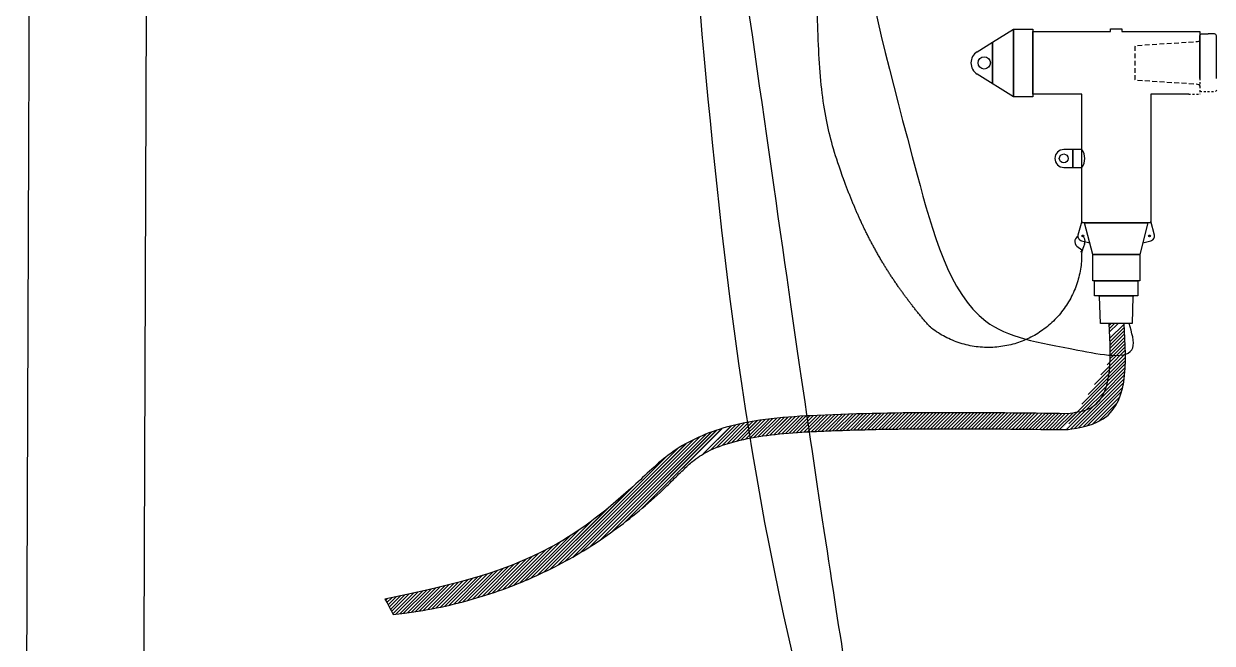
# Model space of a CAD drawing. Header units: feet. Extents: x -208 to 2089, y -974 to 342.
# Drawn here: x 679.6 to 740.3, y 179.7 to 211.4 of the extents above; entities that cross this region are included whole.
import ezdxf

# ---------------------------------------------------------------- set-up
doc = ezdxf.new("R2010")
doc.units = ezdxf.units.FT
doc.header["$MEASUREMENT"] = 0
doc.linetypes.add('HIDDEN', pattern=[0.375, 0.25, -0.125])
for name, color, linetype in [('CABLE', 2, 'Continuous'), ('E-DETL', 7, 'Continuous'), ('E-EQPM-ENCL', 8, 'Continuous'), ('E-EQPM-HRDW', 16, 'Continuous'), ('E-GRND', 3, 'Continuous'), ('G-ANNO-NONPLOT', 181, 'Continuous')]:
    doc.layers.add(name, color=color, linetype=linetype)
pattern_1 = [(45, (-6021041.410799135, -2130892.294714497), (-0.08750446417183527, 0.08750446417183527), [])]

msp = doc.modelspace()

# ---------------------------------------------------------------- hatches: boundary and pattern name
at = {"layer": 'G-ANNO-NONPLOT', "true_color": 0xf8d731}
h = msp.add_hatch(dxfattribs=at)
h.set_pattern_fill('ANSI31', color=40, scale=0.9900000000000001)
h.set_pattern_definition(pattern_1)
edge = h.paths.add_edge_path()
edge.add_arc((734.1572522165761, 198.1935945874525), 3.371146855893491, 285.8633962950907, 300.136237764928)
edge.add_spline(control_points=[(735.8497628493742, 195.2781119718661), (735.9392435167492, 193.4600925193613), (735.8825885326178, 190.826518336728), (732.7930801239372, 190.5902509837856), (732.7930801239372, 190.5902509837856)], knot_values=[83.43145569272993, 83.43145569272993, 83.43145569272993, 83.43145569272993, 87.87574356637529, 89.95647029016055, 89.95647029016055, 89.95647029016055, 89.95647029016055], weights=[1, 1, 1, 1, 1], degree=3, periodic=0)
edge.add_spline(control_points=[(732.7930801239372, 190.5902509837856), (732.3810075408355, 190.5955376270672), (731.9693927772851, 190.6008182693718), (729.4968936181203, 190.631166532587), (727.447018174319, 190.6505108694059), (724.3890194919468, 190.6283714998958), (723.3724885432557, 190.6124808829722), (721.8518168310211, 190.5707350014222), (721.3456133537502, 190.5538356312995), (720.3345615899698, 190.5132220405599), (719.8267626677216, 190.4904177742524), (718.7138370879502, 190.4240399328505), (718.1146740651266, 190.3744925194865), (717.0021744993091, 190.2272270898779), (716.4861970086158, 190.1324793868212), (715.4995214928449, 189.8779522161444), (715.0422416020692, 189.7202827203532), (714.4927489504726, 189.4599619241876), (714.3425519371913, 189.3787461216075), (714.0684246484698, 189.2095442939994), (713.9499670153991, 189.1257342858685), (713.6656590447337, 188.8984910742824), (713.5041640362278, 188.7551898671759), (713.1524440300227, 188.4230193998178), (712.9623518473045, 188.2342874891569), (712.5466016389937, 187.8235477632356), (712.3159979245202, 187.5988841936437), (711.2873274850235, 186.6392631595468), (710.4411714979024, 185.9425208437701), (708.6496157039464, 184.6666234614772), (707.7006604716689, 184.0867344201056), (705.9905520098791, 183.2105640000177), (705.248847816004, 182.8791909827364), (703.319145193188, 182.1347497356569), (702.1098604713143, 181.7767398929668), (700.2666110506789, 181.3888556025436), (699.6472972415895, 181.2844444000607), (698.8286667483435, 181.180855488356), (698.631588836065, 181.1586915156317), (698.4346398281441, 181.139099848408)], knot_values=[0, 0, 0, 0, 1.248940863479177, 1.248940863479177, 7.510492271591446, 7.510492271591446, 10.64126797564758, 10.64126797564758, 12.20665582767566, 12.20665582767566, 13.77204367970373, 13.77204367970373, 15.77184317922644, 15.77184317922644, 17.66237193590699, 17.66237193590699, 19.55290069258755, 19.55290069258755, 20.34553650617276, 20.34553650617276, 21.13817231975798, 21.13817231975798, 21.99962579107284, 21.99962579107284, 22.86179158790927, 22.86179158790927, 23.72395738474571, 23.72395738474571, 26.70471573263455, 26.70471573263455, 29.68547408052339, 29.68547408052339, 31.86214855415614, 31.86214855415614, 35.23481619579239, 35.23481619579239, 36.92115001661051, 36.92115001661051, 37.45383673220445, 37.45383673220445, 37.45383673220445, 37.45383673220445], weights=[1, 1, 1, 1, 1, 1, 1, 1, 1, 1, 1, 1, 1, 1, 1, 1, 1, 1, 1, 1, 1, 1, 1, 1, 1, 1, 1, 1, 1, 1, 1, 1, 1, 1, 1, 1, 1, 1, 1, 1], degree=3, periodic=0)
edge.add_spline(control_points=[(698.4346398281441, 181.139099848408), (698.2968098547817, 181.3995171151569), (698.158979883282, 181.6599343819057), (698.0211499117822, 181.9203516477232)], knot_values=[37.45383673220445, 37.45383673220445, 37.45383673220445, 37.45383673220445, 38.45383673220445, 38.45383673220445, 38.45383673220445, 38.45383673220445], weights=[1, 1, 1, 1], degree=3, periodic=0)
edge.add_spline(control_points=[(698.0211499117822, 181.9203516477232), (700.982629237561, 182.5491033168023), (705.7278815376148, 183.5565678206717), (710.1847349720583, 187.1170141268035), (712.8016497817398, 189.6945056602804), (715.9752463361756, 191.0702835162615), (722.818041434376, 191.5365782160757), (728.6519065516577, 191.4622215614168), (732.914447815022, 191.4078925186282)], knot_values=[38.45383673220445, 38.45383673220445, 38.45383673220445, 38.45383673220445, 47.46530847609966, 52.8931430027568, 55.44213900193881, 58.48591759060378, 63.24841332338417, 76.16766898730667, 76.16766898730667, 76.16766898730667, 76.16766898730667], weights=[1, 1, 1, 1, 1, 1, 1, 1, 1], degree=3, periodic=0)
edge.add_spline(control_points=[(732.914447815022, 191.4078925186282), (733.28100119797, 191.4512525316773), (734.9431179043413, 191.6478661922251), (735.1139508018778, 193.4050102298593), (735.0787375083701, 194.9508340381531)], knot_values=[76.16766898730667, 76.16766898730667, 76.16766898730667, 76.16766898730667, 77.22583108524645, 80.96584840572132, 80.96584840572132, 80.96584840572132, 80.96584840572132], weights=[1, 1, 1, 1, 1], degree=3, periodic=0)
edge = h.paths.add_edge_path()
edge.add_spline(control_points=[(735.0787375074387, 194.9508340381531), (735.0707002886147, 195.3036588993368), (735.0538916968317, 195.6656624241245), (735.03708310598, 196.0276659484466)], knot_values=[80.96584840608911, 80.96584840608911, 80.96584840608911, 80.96584840608911, 81.81948456108434, 81.81948456108434, 81.81948456108434, 81.81948456108434], weights=[1, 1, 1, 1], degree=3, periodic=0)
edge.add_spline(control_points=[(735.03708310598, 196.0276659484466), (735.1124036096544, 196.0276659484466), (735.1877241133288, 196.0276659484466), (735.2630446170033, 196.0276659484466)], knot_values=[81.81948456108434, 81.81948456108434, 81.81948456108434, 81.81948456108434, 82.11226807174496, 82.11226807174496, 82.11226807174496, 82.11226807174496], weights=[1, 1, 1, 1], degree=3, periodic=0)
edge.add_spline(control_points=[(735.2630446170033, 196.0276659484466), (735.3417068038643, 196.0276659484466), (735.420368989794, 196.0276659484466), (735.4990311775864, 196.0276659484466)], knot_values=[82.11226807174496, 82.11226807174496, 82.11226807174496, 82.11226807174496, 82.4180412693049, 82.4180412693049, 82.4180412693049, 82.4180412693049], weights=[1, 1, 1, 1], degree=3, periodic=0)
edge.add_spline(control_points=[(735.4990311775864, 196.0276659484466), (735.5383622719482, 196.0276659484466), (735.5776933653788, 196.0276659484466), (735.617024457878, 196.0276659484466)], knot_values=[82.4180412693049, 82.4180412693049, 82.4180412693049, 82.4180412693049, 82.57092786788061, 82.57092786788061, 82.57092786788061, 82.57092786788061], weights=[1, 1, 1, 1], degree=3, periodic=0)
edge.add_spline(control_points=[(735.617024457878, 196.0276659484466), (735.6488102384419, 196.0276659484466), (735.6805960180745, 196.0276659484466), (735.7123817995698, 196.0276659484466)], knot_values=[82.57092786788061, 82.57092786788061, 82.57092786788061, 82.57092786788061, 82.69448456108434, 82.69448456108434, 82.69448456108434, 82.69448456108434], weights=[1, 1, 1, 1], degree=3, periodic=0)
edge.add_spline(control_points=[(735.7123817995698, 196.0276659484466), (735.7284603406251, 196.0276659484466), (735.7445388807491, 196.0276659484466), (735.7606174218045, 196.0276659484466)], knot_values=[82.69448456108434, 82.69448456108434, 82.69448456108434, 82.69448456108434, 82.75698456108434, 82.75698456108434, 82.75698456108434, 82.75698456108434], weights=[1, 1, 1, 1], degree=3, periodic=0)
edge.add_spline(control_points=[(735.7606174218045, 196.0276659484466), (735.7686566914008, 196.0276659484466), (735.7766959628598, 196.0276659484466), (735.7847352324561, 196.0276659484466)], knot_values=[82.75698456108434, 82.75698456108434, 82.75698456108434, 82.75698456108434, 82.78823456108434, 82.78823456108434, 82.78823456108434, 82.78823456108434], weights=[1, 1, 1, 1], degree=3, periodic=0)
edge.add_spline(control_points=[(735.7847352324561, 196.0276659484466), (735.7887548691169, 196.0276659484466), (735.7927745039151, 196.0276659484466), (735.7967941387133, 196.0276659484466)], knot_values=[82.78823456108434, 82.78823456108434, 82.78823456108434, 82.78823456108434, 82.80385956108434, 82.80385956108434, 82.80385956108434, 82.80385956108434], weights=[1, 1, 1, 1], degree=3, periodic=0)
edge.add_spline(control_points=[(735.8088515716181, 196.0276659484466), (735.8088520624251, 196.0276659484466), (735.8088525532321, 196.0276659484466), (735.8088530440391, 196.0276659484466), (735.8226918669925, 195.7792483795879), (735.8374415085227, 195.5284502608215), (735.8497628493742, 195.2781119718661)], knot_values=[82.8194826537357, 82.8194826537357, 82.8194826537357, 82.8194826537357, 82.81948456108434, 82.81948456108434, 82.81948456108434, 83.43145569272993, 83.43145569272993, 83.43145569272993, 83.43145569272993], weights=[1, 1, 1, 1, 1, 1, 1], degree=3, periodic=0)
edge.add_spline(control_points=[(735.8497628493742, 195.2781119718661), (735.9392435167492, 193.4600925193613), (735.8825885326178, 190.826518336728), (732.7930801239372, 190.5902509837856), (732.7930801239372, 190.5902509837856)], knot_values=[83.43145569272993, 83.43145569272993, 83.43145569272993, 83.43145569272993, 87.87574356637529, 89.95647029016055, 89.95647029016055, 89.95647029016055, 89.95647029016055], weights=[1, 1, 1, 1, 1], degree=3, periodic=0)
edge.add_arc((734.1572522165761, 198.1935945874525), 3.371146855971749, 285.8633962778754, 300.13623776492796, ccw=False)
h = msp.add_hatch(dxfattribs=at)
h.set_pattern_fill('ANSI31', color=40, scale=0.9900000000000001)
h.set_pattern_definition(pattern_1)
edge = h.paths.add_edge_path()
edge.add_spline(control_points=[(735.8497628493742, 195.2781119718661), (735.9392435167492, 193.4600925193613), (735.8825885326178, 190.826518336728), (732.7930801239372, 190.5902509837856), (732.7930801239372, 190.5902509837856)], knot_values=[83.43145569272993, 83.43145569272993, 83.43145569272993, 83.43145569272993, 87.87574356637529, 89.95647029016055, 89.95647029016055, 89.95647029016055, 89.95647029016055], weights=[1, 1, 1, 1, 1], degree=3, periodic=0)
edge.add_spline(control_points=[(732.7930801239372, 190.5902509837856), (732.3810075408355, 190.5955376270672), (731.9693927772851, 190.6008182693718), (729.4968936181203, 190.631166532587), (727.447018174319, 190.6505108694059), (724.3890194919468, 190.6283714998958), (723.3724885432557, 190.6124808829722), (721.8518168310211, 190.5707350014222), (721.3456133537502, 190.5538356312995), (720.3345615899698, 190.5132220405599), (719.8267626677216, 190.4904177742524), (718.7138370879502, 190.4240399328505), (718.1146740651266, 190.3744925194865), (717.0021744993091, 190.2272270898779), (716.4861970086158, 190.1324793868212), (715.4995214928449, 189.8779522161444), (715.0422416020692, 189.7202827203532), (714.4927489504726, 189.4599619241876), (714.3425519371913, 189.3787461216075), (714.0684246484698, 189.2095442939994), (713.9499670153991, 189.1257342858685), (713.6656590447337, 188.8984910742824), (713.5041640362278, 188.7551898671759), (713.1524440300227, 188.4230193998178), (712.9623518473045, 188.2342874891569), (712.5466016389937, 187.8235477632356), (712.3159979245202, 187.5988841936437), (711.2873274850235, 186.6392631595468), (710.4411714979024, 185.9425208437701), (708.6496157039464, 184.6666234614772), (707.7006604716689, 184.0867344201056), (705.9905520098791, 183.2105640000177), (705.248847816004, 182.8791909827364), (703.319145193188, 182.1347497356569), (702.1098604713143, 181.7767398929668), (700.2666110506789, 181.3888556025436), (699.6472972415895, 181.2844444000607), (698.8286667483435, 181.180855488356), (698.631588836065, 181.1586915156317), (698.4346398281441, 181.139099848408)], knot_values=[0, 0, 0, 0, 1.248940863479177, 1.248940863479177, 7.510492271591446, 7.510492271591446, 10.64126797564758, 10.64126797564758, 12.20665582767566, 12.20665582767566, 13.77204367970373, 13.77204367970373, 15.77184317922644, 15.77184317922644, 17.66237193590699, 17.66237193590699, 19.55290069258755, 19.55290069258755, 20.34553650617276, 20.34553650617276, 21.13817231975798, 21.13817231975798, 21.99962579107284, 21.99962579107284, 22.86179158790927, 22.86179158790927, 23.72395738474571, 23.72395738474571, 26.70471573263455, 26.70471573263455, 29.68547408052339, 29.68547408052339, 31.86214855415614, 31.86214855415614, 35.23481619579239, 35.23481619579239, 36.92115001661051, 36.92115001661051, 37.45383673220445, 37.45383673220445, 37.45383673220445, 37.45383673220445], weights=[1, 1, 1, 1, 1, 1, 1, 1, 1, 1, 1, 1, 1, 1, 1, 1, 1, 1, 1, 1, 1, 1, 1, 1, 1, 1, 1, 1, 1, 1, 1, 1, 1, 1, 1, 1, 1, 1, 1, 1], degree=3, periodic=0)
edge.add_spline(control_points=[(698.4346398281441, 181.139099848408), (698.2968098547817, 181.3995171151569), (698.158979883282, 181.6599343819057), (698.0211499117822, 181.9203516477232)], knot_values=[37.45383673220445, 37.45383673220445, 37.45383673220445, 37.45383673220445, 38.45383673220445, 38.45383673220445, 38.45383673220445, 38.45383673220445], weights=[1, 1, 1, 1], degree=3, periodic=0)
edge.add_spline(control_points=[(698.0211499117822, 181.9203516477232), (700.982629237561, 182.5491033168023), (705.7278815376148, 183.5565678206717), (710.1847349720583, 187.1170141268035), (712.7901070721955, 189.7060445770135), (715.9752463361756, 191.0702835162615), (722.818041434376, 191.5365782160757), (728.6519065516577, 191.4622215614168), (732.914447815022, 191.4078925186282)], knot_values=[38.45383673220445, 38.45383673220445, 38.45383673220445, 38.45383673220445, 47.46530847609966, 52.8931430027568, 55.44213900193881, 58.48591759060378, 63.24841332338417, 76.16766898730667, 76.16766898730667, 76.16766898730667, 76.16766898730667], weights=[1, 1, 1, 1, 1, 1, 1, 1, 1], degree=3, periodic=0)
edge.add_spline(control_points=[(732.914447815022, 191.4078925186282), (733.28100119797, 191.4512525316773), (734.9431179043413, 191.6478661922251), (735.1139508018778, 193.4050102298593), (735.0787375074387, 194.9508340381531)], knot_values=[76.16766898730667, 76.16766898730667, 76.16766898730667, 76.16766898730667, 77.22583108524645, 80.96584840608911, 80.96584840608911, 80.96584840608911, 80.96584840608911], weights=[1, 1, 1, 1, 1], degree=3, periodic=0)
edge.add_arc((734.1572522165761, 198.1935945874525), 3.371146855908663, 285.8633962778754, 300.136237764928)

# ---------------------------------------------------------------- linework, layer by layer
at = {"layer": 'CABLE', "flags": 128}
msp.add_lwpolyline([(733.4649976239116, 199.9213535375407), (733.7007573394612, 199.7592079112751), (733.6455130268396, 199.7703573177082), (733.6729644218967, 199.7420537289677), (733.6393631509081, 199.7490197102984), (733.6668266177685, 199.7207580077907), (733.6332132740454, 199.7276821028886), (733.660676741837, 199.6994204003809), (733.6270633971826, 199.7063444954788), (733.6545268649743, 199.6780827929711), (733.5838738846169, 199.6928121088517)], dxfattribs=at)
msp.add_lwpolyline([(733.4649976239116, 199.9213535375407), (733.7007573394612, 199.7592079112751), (733.6455130268396, 199.7703573177082), (733.6729644218967, 199.7420537289677), (733.6393631509081, 199.7490197102984), (733.6668266177685, 199.7207580077907), (733.6332132740454, 199.7276821028886), (733.660676741837, 199.6994204003809), (733.6270633971826, 199.7063444954788), (733.6545268649743, 199.6780827929711), (733.5838738846169, 199.6928121088517)], dxfattribs=at)
at = {"layer": 'CABLE'}
for centre, radius, start, end in [((733.6062667154283, 200.2040071808246), 0.3159905665009947, 120.3840937059685, 243.444311530446), ((733.6062667154283, 200.2040071808246), 0.3159905665009947, 120.3840937059685, 243.444311530446), ((733.4650762592019, 200.2244753268992), 0.3521175017524268, 339.1882974764593, 55.46745718433921)]:
    msp.add_arc(centre, radius, start, end, dxfattribs=at)
for points in [[(733.7942191957072, 167.934463551685), (733.7430778405205, 167.7987451930044), (733.6919364853338, 167.6630268324611), (733.6407951301471, 167.5273084737805), (733.6912854573264, 165.6178608671275), (732.7072331047193, 163.9807352120501), (730.9973058959977, 163.1294489060042), (729.287378687276, 162.2781625999583), (727.3879296890036, 162.4797387164531), (725.8947592860595, 163.6709488541333), (723.539043180509, 166.3550572474001), (722.4241862221197, 170.3184246778933), (711.7957588619129, 246.6602749633116), (709.9141139125959, 246.6443556439576), (709.9141139125959, 246.6443556439576), (709.9141139125959, 246.6443556439576), (709.9141139125959, 246.6443556439576)], [(733.7942191957072, 200.099368722595), (733.7430778405205, 199.9636503629831), (733.6919364853338, 199.8279320043025), (733.6407951301471, 199.6922136437593), (733.6912854573264, 197.7827660371063), (732.7072331047193, 196.1456403829602), (730.9973058959977, 195.2943540769143), (729.287378687276, 194.4430677708683), (727.3879296890036, 194.6446438882945), (725.8947592860595, 195.8358540250433), (723.539043180509, 198.5199624183101), (721.7670504523949, 202.1879839212147), (720.3744737318293, 206.7578203337712), (720.1036173848943, 211.2245089304147), (720.1036173848943, 215.9619051436407), (720.0243220514194, 247.5668460041729), (716.4649160763756, 246.6974203572122)]]:
    msp.add_rational_spline(points, [1, 1, 1, 1, 0.8954432943061843, 0.8954432943061843, 1, 0.8954432943061843, 0.8954432943061843, 1, 1, 1, 1, 1, 1, 1, 1], degree=3, knots=[0, 0, 0, 0, 1, 1, 1, 2.135306856282624, 2.135306856282624, 2.135306856282624, 3.270613712565249, 3.270613712565249, 3.270613712565249, 12.08576887015512, 16.28711443644615, 19.32462900149759, 22.41150447855201, 24.88665349782872, 24.88665349782872, 24.88665349782872, 24.88665349782872], dxfattribs=at)
msp.add_open_spline([(732.7930801248685, 190.5902509842513), (732.3810075408355, 190.5955376275328), (731.9693927763537, 190.6008182693718), (729.4968936181203, 190.6311665330527), (727.447018174319, 190.6505108694059), (724.3890194928781, 190.6283714998958), (723.3724885432557, 190.6124808829722), (721.8518168310211, 190.5707350014222), (721.3456133528189, 190.5538356308339), (720.3345615899698, 190.5132220410255), (719.8267626686529, 190.4904177742524), (718.7138370870189, 190.4240399323849), (718.1146740651266, 190.3744925190208), (717.0021745002405, 190.2272270903436), (716.4861970095471, 190.1324793868212), (715.4995214937762, 189.8779522166101), (715.0422416030005, 189.7202827208189), (714.4927489495412, 189.4599619241876), (714.3425519371913, 189.3787461216075), (714.0684246494011, 189.2095442939994), (713.9499670153991, 189.1257342858685), (713.6656590438024, 188.8984910738168), (713.5041640362278, 188.7551898671759), (713.152444030954, 188.4230194002835), (712.9623518473045, 188.2342874896226), (712.5466016380624, 187.8235477632356), (712.3159979245202, 187.5988841936437), (711.2873274850235, 186.6392631590811), (710.441171496971, 185.9425208442358), (708.6496157048778, 184.6666234614772), (707.7006604707376, 184.0867344201056), (705.9905520098791, 183.2105640000177), (705.248847816004, 182.8791909827364), (703.319145193188, 182.1347497351912), (702.1098604722456, 181.7767398929668), (700.2666110506789, 181.3888556030092), (699.6472972406582, 181.284444399595), (698.8286667483435, 181.1808554888216), (698.6315888351337, 181.1586915156317), (698.4346398281441, 181.1390998479424), (698.296809855713, 181.3995171156225), (698.158979883282, 181.6599343814401), (698.0211499108509, 181.9203516472576), (700.982629237561, 182.5491033163366), (705.7278815376148, 183.5565678202061), (710.1847349720583, 187.1170141272692), (712.7901070712642, 189.7060445774791), (715.9752463361756, 191.0702835157958), (722.818041434376, 191.5365782160757), (728.6519065516577, 191.4622215614168), (732.9144478140906, 191.4078925181625), (733.2810011989013, 191.4512525316773), (735.2388223352418, 191.682845402926), (735.1275348065928, 194.0796243403552), (735.03708310598, 196.0276659489123), (735.2943397498266, 196.0276659489123), (735.5515963973985, 196.0276659489123), (735.8088530449704, 196.0276659489123), (735.9231928678737, 193.9751776777653), (736.1723487971858, 190.8486774903236), (732.7930801248685, 190.5902509842513), (732.7930801248685, 190.5902509842513)], degree=3, knots=[0, 0, 0, 0, 1.248940863479177, 1.248940863479177, 7.510492271591446, 7.510492271591446, 10.64126797564758, 10.64126797564758, 12.20665582767566, 12.20665582767566, 13.77204367970373, 13.77204367970373, 15.77184317922644, 15.77184317922644, 17.66237193590699, 17.66237193590699, 19.55290069258755, 19.55290069258755, 20.34553650617276, 20.34553650617276, 21.13817231975798, 21.13817231975798, 21.99962579107284, 21.99962579107284, 22.86179158790927, 22.86179158790927, 23.72395738474571, 23.72395738474571, 26.70471573263455, 26.70471573263455, 29.68547408052339, 29.68547408052339, 31.86214855415614, 31.86214855415614, 35.23481619579239, 35.23481619579239, 36.92115001661051, 36.92115001661051, 37.45383673220445, 37.45383673220445, 37.45383673220445, 38.45383673220445, 38.45383673220445, 38.45383673220445, 47.46530847609966, 52.8931430027568, 55.44213900193881, 58.48591759060378, 63.24841332338417, 76.16766898730667, 76.16766898730667, 76.16766898730667, 77.22583108524645, 81.81948456108434, 81.81948456108434, 81.81948456108434, 82.81948456108434, 82.81948456108434, 82.81948456108434, 87.87574356637529, 89.95647029016055, 89.95647029016055, 89.95647029016055, 89.95647029016055], dxfattribs=at)
at = {"layer": 'E-DETL', "color": 41}
for p, q in [((729.0882561736316, 210.4127106004839), (730.1504067833112, 211.0758094628786)), ((729.0882561736316, 210.4127106004839), (730.1504067833112, 211.0758094628786)), ((730.1504067833112, 211.0758094628786), (730.1504067833112, 207.6224778843557)), ((730.1504067833112, 207.6224778843557), (730.1504067833112, 211.0758094628786)), ((730.1504067833112, 211.0758094628786), (731.1393153591589, 211.0758094628786)), ((730.1504067833112, 211.0758094628786), (730.1504067833112, 207.6224778843557)), ((730.1504067833112, 207.6224778843557), (730.1504067833112, 211.0758094628786)), ((730.1504067833112, 211.0758094628786), (731.1393153591589, 211.0758094628786)), ((731.1393153591589, 211.0758094628786), (731.1393153591589, 207.6224778843557)), ((731.1393153591589, 211.0758094628786), (731.1393153591589, 207.6224778843557)), ((731.1393153591589, 210.9502338007537), (735.1237221954898, 210.9502338007537)), ((731.1393153591589, 207.7480535464806), (731.1393153591589, 210.9502338007537)), ((731.1393153591589, 210.9502338007537), (735.1237221954898, 210.9502338007537)), ((731.1393153591589, 207.7480535464806), (731.1393153591589, 210.9502338007537)), ((735.1237221954898, 210.9502338007537), (735.1237221954898, 211.0862635215258)), ((735.1237221954898, 211.0862635215258), (735.6940555925057, 211.0862635215258)), ((735.1237221954898, 210.9502338007537), (735.1237221954898, 211.0862635215258)), ((735.1237221954898, 211.0862635215258), (735.6940555925057, 211.0862635215258)), ((735.6940555925057, 211.0862635215258), (735.6940555925057, 210.9502338007537)), ((735.6940555925057, 211.0862635215258), (735.6940555925057, 210.9502338007537)), ((735.6940555925057, 210.9502338007537), (739.6784624660895, 210.9502338007537)), ((735.6940555925057, 210.9502338007537), (739.6784624660895, 210.9502338007537)), ((739.6784624660895, 210.9502338007537), (739.6784624660895, 208.5603414172751)), ((739.6784624660895, 210.9502338007537), (739.6784624660895, 208.5603414172751)), ((728.3017513387413, 209.9216969906797), (729.0882561736316, 210.4127106004839)), ((728.3017513387413, 209.9216969906797), (729.0882561736316, 210.4127106004839)), ((729.0882561736316, 210.4127106004839), (729.0882561736316, 208.2855766014641)), ((729.0882561736316, 208.2855766014641), (729.0882561736316, 210.4127106004839)), ((729.0882561736316, 210.4127106004839), (729.0882561736316, 208.2855766014641)), ((729.0882561736316, 208.2855766014641), (729.0882561736316, 210.4127106004839)), ((730.1504067833112, 207.6224778843557), (728.3017513387413, 208.7765903565546)), ((730.1504067833112, 207.6224778843557), (728.3017513387413, 208.7765903565546)), ((731.1393153591589, 207.6224778843557), (730.1504067833112, 207.6224778843557)), ((731.1393153591589, 207.6224778843557), (730.1504067833112, 207.6224778843557)), ((733.645586428097, 207.7480535464806), (731.1393153591589, 207.7480535464806)), ((733.645586428097, 207.7480535464806), (731.1393153591589, 207.7480535464806)), ((733.645586428097, 201.1762380985988), (733.645586428097, 207.7480535464806)), ((733.645586428097, 201.1762380985988), (733.645586428097, 207.7480535464806)), ((739.1152024351568, 207.7480535464806), (737.1721913803876, 207.7480535464806)), ((737.1721913803876, 207.7480535464806), (737.1721913803876, 201.1762380985988)), ((739.1152024351568, 207.7480535464806), (737.1721913803876, 207.7480535464806)), ((737.1721913803876, 207.7480535464806), (737.1721913803876, 201.1762380985988)), ((733.1875885006548, 204.9201436768731), (732.7295905732126, 204.9201436768731)), ((733.1875885006548, 204.9201436768731), (732.7295905732126, 204.9201436768731)), ((733.645586428097, 204.9201436768731), (733.1875885006548, 204.9201436768731)), ((733.1875885006548, 204.9201436768731), (733.1875885006548, 204.0041478224543)), ((733.1875885006548, 204.0041478224543), (733.1875885006548, 204.9201436768731)), ((733.645586428097, 204.9201436768731), (733.1875885006548, 204.9201436768731)), ((733.1875885006548, 204.9201436768731), (733.1875885006548, 204.0041478224543)), ((733.1875885006548, 204.0041478224543), (733.1875885006548, 204.9201436768731)), ((732.7295905732126, 204.0041478224543), (733.645586428097, 204.0041478224543)), ((732.7295905732126, 204.0041478224543), (733.645586428097, 204.0041478224543)), ((733.645586428097, 201.2578982114305), (733.4467687121169, 200.5379052930025)), ((733.645586428097, 201.2578982114305), (733.4467687121169, 200.5379052930025)), ((737.0309187423945, 201.1762380985988), (733.645586428097, 201.1762380985988)), ((737.0309187423945, 201.1762380985988), (733.645586428097, 201.1762380985988)), ((734.2054656556384, 199.554239562664), (733.7868590642274, 201.1762380985988)), ((733.7868590642274, 201.1762380985988), (737.0309187423945, 201.1762380985988)), ((734.2054656556384, 199.554239562664), (733.7868590642274, 201.1762380985988)), ((733.7868590642274, 201.1762380985988), (737.0309187423945, 201.1762380985988)), ((737.0309187423945, 201.1762380985988), (736.61231216961, 199.554239562664)), ((737.0309187423945, 201.1762380985988), (736.61231216961, 199.554239562664)), ((737.1721913803876, 201.1762380985988), (737.0309187423945, 201.1762380985988)), ((737.1721913803876, 201.1762380985988), (737.0309187423945, 201.1762380985988)), ((737.3710090954364, 200.5379052930025), (737.1721913803876, 201.2578982114305)), ((737.3710090954364, 200.5379052930025), (737.1721913803876, 201.2578982114305)), ((733.6403750310228, 200.2553600533379), (734.0537074197591, 200.1454812762772)), ((733.6403750310228, 200.2553600533379), (734.0537074197591, 200.1454812762772)), ((736.7640703877942, 200.1454812762772), (737.1774027755991, 200.2553600533379)), ((736.7640703877942, 200.1454812762772), (737.1774027755991, 200.2553600533379)), ((734.2054656556384, 198.2043009045979), (734.2054656556384, 199.554239562664)), ((734.2054656556384, 199.554239562664), (736.61231216961, 199.554239562664)), ((736.61231216961, 199.554239562664), (734.2054656556384, 199.554239562664)), ((734.2054656556384, 198.2043009045979), (734.2054656556384, 199.554239562664)), ((734.2054656556384, 199.554239562664), (736.61231216961, 199.554239562664)), ((736.61231216961, 199.554239562664), (734.2054656556384, 199.554239562664)), ((736.61231216961, 199.554239562664), (736.61231216961, 198.2043009045979)), ((736.61231216961, 199.554239562664), (736.61231216961, 198.2043009045979)), ((736.518130387044, 198.2043009045979), (734.2054656556384, 198.2043009045979)), ((736.518130387044, 198.2043009045979), (734.2054656556384, 198.2043009045979)), ((734.2996474195779, 197.4403924373423), (734.2996474195779, 198.2043009045979)), ((734.2996474195779, 198.2043009045979), (736.518130387044, 198.2043009045979)), ((734.2996474195779, 197.4403924373423), (734.2996474195779, 198.2043009045979)), ((734.2996474195779, 198.2043009045979), (736.518130387044, 198.2043009045979)), ((736.61231216961, 198.2043009045979), (736.518130387044, 198.2043009045979)), ((736.518130387044, 198.2043009045979), (736.518130387044, 197.4403924373423)), ((736.61231216961, 198.2043009045979), (736.518130387044, 198.2043009045979)), ((736.518130387044, 198.2043009045979), (736.518130387044, 197.4403924373423)), ((736.308858503452, 197.4403924373423), (734.2996474195779, 197.4403924373423)), ((736.308858503452, 197.4403924373423), (734.2996474195779, 197.4403924373423)), ((734.5560101772235, 197.3985130148453), (734.5089193031699, 197.4403924373423)), ((734.5089193031699, 197.4403924373423), (736.308858503452, 197.4403924373423)), ((734.5560101772235, 197.3985130148453), (734.5089193031699, 197.4403924373423)), ((734.5089193031699, 197.4403924373423), (736.308858503452, 197.4403924373423)), ((734.5978896895931, 196.0276659484466), (734.5560101772235, 197.3985130148453)), ((734.5978896895931, 196.0276659484466), (734.5560101772235, 197.3985130148453)), ((736.2617676117034, 197.3985130148453), (736.2198881170289, 196.0276659484466)), ((736.2617676117034, 197.3985130148453), (736.2198881170289, 196.0276659484466)), ((736.308858503452, 197.4403924373423), (736.2617676117034, 197.3985130148453)), ((736.308858503452, 197.4403924373423), (736.2617676117034, 197.3985130148453)), ((736.518130387044, 197.4403924373423), (736.308858503452, 197.4403924373423)), ((736.518130387044, 197.4403924373423), (736.308858503452, 197.4403924373423)), ((736.2198881170289, 196.0276659484466), (734.5978896895931, 196.0276659484466)), ((736.2198881170289, 196.0276659484466), (734.5978896895931, 196.0276659484466))]:
    msp.add_line(p, q, dxfattribs=at)
at = {"layer": 'E-DETL', "color": 41, "linetype": 'HIDDEN', "ltscale": 0.25}
for p in [(739.6784624660895, 208.5603414172751), (739.6784624660895, 208.5603414172751), (739.1152024351568, 207.7480535464806), (739.1152024351568, 207.7480535464806)]:
    msp.add_line(p, (739.6784624660895, 207.7480535464806), dxfattribs=at)
at = {"layer": 'E-DETL', "color": 9, "linetype": 'HIDDEN', "flags": 128}
msp.add_lwpolyline([(739.6784624660895, 210.5397293143419), (739.6334431523965, 210.4499602620003), (739.5660489693792, 210.4274506046881), (736.3985223591835, 210.2252680551705), (736.3536378330127, 210.1803835289998), (736.3536378330127, 208.495528949376), (736.3985223591835, 208.4730192920638), (739.5660489693792, 208.2708367425462), (739.6334431523965, 208.2483270856997), (739.6784624660895, 208.1585580333581)], dxfattribs=at)
msp.add_lwpolyline([(739.6784624660895, 210.5397293143419), (739.6334431523965, 210.4499602620003), (739.5660489693792, 210.4274506046881), (736.3985223591835, 210.2252680551705), (736.3536378330127, 210.1803835289998), (736.3536378330127, 208.495528949376), (736.3985223591835, 208.4730192920638), (739.5660489693792, 208.2708367425462), (739.6334431523965, 208.2483270856997), (739.6784624660895, 208.1585580333581)], dxfattribs=at)
at = {"layer": 'E-DETL', "color": 41, "linetype": 'Continuous', "flags": 128}
for points in [[(739.6784624660895, 208.5603414172751), (739.6784624660895, 210.5397293143419), (739.6784624660895, 210.7419118633939), (739.7008373363451, 210.8093060468768), (739.7682315184311, 210.8318157037234), (740.105202434449, 210.8318157037234)], [(739.6784624660895, 208.5603414172751), (739.6784624660895, 210.5397293143419), (739.6784624660895, 210.7419118633939), (739.7008373363451, 210.8093060468768), (739.7682315184311, 210.8318157037234), (740.105202434449, 210.8318157037234)], [(740.5319424028085, 208.5603414172751), (740.5319424028085, 210.5397293143419), (740.5319424028085, 210.7419118633939), (740.5095675344155, 210.8093060468768), (740.4421733504669, 210.8318157037234), (740.105202434449, 210.8318157037234)], [(740.5319424028085, 208.5603414172751), (740.5319424028085, 210.5397293143419), (740.5319424028085, 210.7419118633939), (740.5095675344155, 210.8093060468768), (740.4421733504669, 210.8318157037234), (740.105202434449, 210.8318157037234)]]:
    msp.add_lwpolyline(points, dxfattribs=at)
at = {"layer": 'E-DETL', "color": 41, "linetype": 'HIDDEN', "ltscale": 0.25, "flags": 128}
msp.add_lwpolyline([(740.5319424028085, 207.9563754838405), (740.5095675344155, 207.8889813003575), (740.4421733504669, 207.866471643511), (739.7682315184311, 207.866471643511), (739.7008373363451, 207.8889813003575), (739.6784624660895, 207.9563754838405)], dxfattribs=at)
msp.add_lwpolyline([(740.5319424028085, 207.9563754838405), (740.5095675344155, 207.8889813003575), (740.4421733504669, 207.866471643511), (739.7682315184311, 207.866471643511), (739.7008373363451, 207.8889813003575), (739.6784624660895, 207.9563754838405)], dxfattribs=at)
at = {"layer": 'E-DETL', "color": 41}
for centre, radius in [((728.6591954332353, 209.3491436731515), 0.3139392318975229), ((728.6591954332353, 209.3491436731515), 0.3139392318975229), ((732.7295905732126, 204.4621457498965), 0.2289989635269782), ((732.7295905732126, 204.4621457498965), 0.2289989635269782), ((733.7103464872152, 200.4985771076267), 0.04837731161099608), ((733.7103464872152, 200.4985771076267), 0.04837731161099608), ((737.1074313380332, 200.4985771076267), 0.04837731161099608), ((737.1074313380332, 200.4985771076267), 0.04837731161099608)]:
    msp.add_circle(centre, radius, dxfattribs=at)
for centre, radius, start, end in [((728.6591953782872, 209.3491436489371), 0.6749693109216345, 121.9764602375346, 179.9999978655659), ((728.6591953782872, 209.3491436489371), 0.6749693109216345, 121.9764602375346, 179.9999978655659), ((728.6591953782872, 209.3491436987629), 0.6749693109214976, 180.0000021344341, 238.0235397624654), ((728.6591953782872, 209.3491436987629), 0.6749693109214976, 180.0000021344341, 238.0235397624654), ((732.7295905732126, 204.4621457498965), 0.4579979270539574, 90, 270), ((732.7295905732126, 204.4621457498965), 0.4579979270539574, 90, 270), ((733.071247318624, 204.4621457498965), 0.7345934338259636, 321.4299269244313, 38.57007307556869), ((733.071247318624, 204.4621457498965), 0.7345934338259636, 321.4299269244313, 38.57007307556869), ((733.7078557953746, 200.5092037398813), 0.2626599399451882, 173.7266101101371, 214.4198144313626), ((733.7078557953746, 200.5092037398813), 0.2626599399451882, 173.7266101101371, 214.4198144313626), ((737.10992201311, 200.5092037398813), 0.2626599399451946, 325.5801855686374, 6.27338988986285), ((737.10992201311, 200.5092037398813), 0.2626599399451946, 325.5801855686374, 6.27338988986285), ((733.7078559024767, 200.5092037668896), 0.2626600445996699, 214.4198059283397, 255.113010186134), ((733.7078559024767, 200.5092037668896), 0.2626600445996699, 214.4198059283397, 255.113010186134), ((737.1099219041453, 200.5092037668896), 0.2626600445997193, 284.8869898138659, 325.5801940716603), ((737.1099219041453, 200.5092037668896), 0.2626600445997193, 284.8869898138659, 325.5801940716603)]:
    msp.add_arc(centre, radius, start, end, dxfattribs=at)
at = {"layer": 'E-EQPM-ENCL'}
for points in [[(680.0759010695429, 277.8518333974739), (804.9332027834416, 277.9213804085252), (804.4089974321932, 136.985998053055), (679.5516957192258, 136.916451041538)], [(686.053638116321, 271.855162137605), (798.9108319616453, 271.9180249450242), (798.4312603863464, 142.9826693124583), (685.5740665410221, 142.9198065050391)]]:
    msp.add_lwpolyline(points, close=True, dxfattribs=at)
at = {"layer": 'E-EQPM-HRDW'}
msp.add_lwpolyline([(733.645586428097, 207.7480137794723), (731.1393153591589, 207.7480137794723)], dxfattribs=at)
msp.add_lwpolyline([(733.645586428097, 207.7480137794723), (731.1393153591589, 207.7480137794723)], dxfattribs=at)
at = {"layer": 'E-GRND', "linetype": 'Continuous'}
msp.add_arc((733.4650762592019, 200.2244753268992), 0.3521175017524268, 339.1882974764593, 55.46745718433921, dxfattribs=at)
at = {"layer": 'E-GRND'}
for points in [[(716.413316700472, 246.6960847754476), (717.4395131094889, 246.7134681730045), (721.1933935786174, 232.6503310263602), (725.2308607044206, 203.6216020811794), (728.7407053055749, 196.1381553704364), (733.4483005086468, 194.6632960238007), (736.254235785319, 194.7813757196514), (736.0709451659159, 196.0266144596485)], [(709.9379076267169, 246.4490574434844), (710.5990581958131, 242.8914151233134), (721.2347509561614, 170.0464842426104), (726.0315315107391, 161.4169297380818), (732.2647787182168, 160.9094689343569), (736.254235785319, 162.61647054781), (736.0709451659159, 163.8617092878071)]]:
    msp.add_spline(points, degree=3, dxfattribs=at)

doc.saveas('drawing.dxf')
